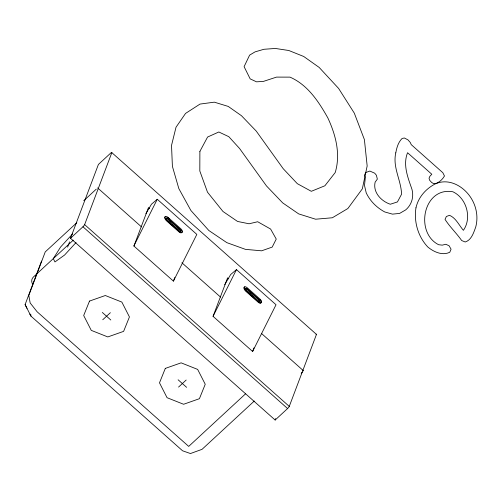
<?xml version="1.0" encoding="UTF-8"?>
<svg xmlns="http://www.w3.org/2000/svg" width="502" height="502" viewBox="0 0 502 502"><rect width="100%" height="100%" fill="white"/><g stroke="black" fill="none" stroke-linecap="round" stroke-linejoin="round"><path stroke-width="0.75" d="M27.008 308.36L25.1 304.595L41.547 261.071M70.512 238.268L98.405 164.455L110.848 152.953A2.548 0.496 -48.4 0 1 111.833 152.639L316.473 334.407L289.271 406.388A2.548 0.496 -48.4 0 1 287.59 408.54L275.152 420.036L70.512 238.268L82.949 226.772A2.548 0.496 -48.4 0 0 84.631 224.62L111.833 152.639M67.588 247.109L69.577 241.857M133.927 246.049L148.473 207.564L149.634 208.594M180.908 230.449L180.419 231.221L180.908 230.449A0.828 0.37 47.2 0 0 180.444 229.539L167.913 218.408A1.638 0.728 47.2 0 0 166.426 218.081A1.638 0.728 47.2 0 0 167.348 219.895L179.471 230.663A1.381 0.615 47.2 0 0 180.726 230.939M165.604 216.663A3.489 1.55 47.2 0 0 164.775 218.125A3.489 1.55 47.2 0 0 166.727 221.012L178.85 231.786A3.232 1.437 47.2 0 0 181.774 232.426L181.956 231.943A2.679 1.186 47.2 0 0 182 231.478M182.082 232.144L182.264 231.654A2.679 1.186 47.2 0 0 180.758 228.699L168.226 217.567A3.489 1.55 47.2 0 0 165.07 216.877A3.489 1.55 47.2 0 0 167.034 220.729L179.158 231.504A3.232 1.437 47.2 0 0 182.082 232.144L181.774 232.426M173.422 281.133L196.834 234.409L157.27 199.269L133.858 245.986L173.422 281.133L174.796 277.499M224.714 284.64L230.675 274.538L236.467 269.612L276.031 304.752L252.619 351.475L213.055 316.335L227.601 277.844L228.761 278.88M260.105 300.798L259.616 301.564L260.105 300.798A0.828 0.37 47.2 0 0 259.641 299.882L247.109 288.75A1.638 0.728 47.2 0 0 245.622 288.43A1.638 0.728 47.2 0 0 246.545 290.238L258.668 301.005A1.381 0.615 47.2 0 0 259.923 301.282M244.8 287.012A3.489 1.55 47.2 0 0 243.972 288.474A3.489 1.55 47.2 0 0 245.924 291.361L258.047 302.129A3.232 1.437 47.2 0 0 260.971 302.769L261.153 302.286A2.679 1.186 47.2 0 0 261.203 301.827M261.278 302.486L261.46 302.003A2.679 1.186 47.2 0 0 259.954 299.048L247.423 287.916A3.489 1.55 47.2 0 0 244.267 287.226A3.489 1.55 47.2 0 0 246.231 291.078L258.354 301.846A3.232 1.437 47.2 0 0 261.278 302.486L260.971 302.769M252.619 351.475L253.993 347.842M275.152 420.036L275.705 418.574M213.055 316.335L236.467 269.612M145.913 213.62L151.478 204.195L157.27 199.269M72.57 233.938L60.585 247.028L53.287 258.624L54.95 261.937L64.601 255.029L76.059 242.51M83.746 200.731L96.271 189.147M76.806 222.719L45.243 251.904L28.796 295.427L30.176 302.982L37.092 311.742L188.702 446.403L245.516 393.869M73.254 240.169L33.446 276.972A6.978 6.099 20.7 0 0 32.806 284.439M168.226 217.567L167.919 217.849L169.632 219.368M166.513 218.132A1.638 0.728 47.2 0 1 167.605 218.69L167.913 218.408M180.601 230.738A0.828 0.37 47.2 0 0 180.136 229.822L180.444 229.539M102.753 319.749L110.371 312.702M245.384 289.353A1.638 0.728 47.2 0 1 245.578 288.487A1.638 0.728 47.2 0 1 246.802 289.033L247.109 288.75M246.545 290.238L246.237 290.52A1.638 0.728 47.2 0 1 245.585 289.754M259.798 301.081A0.828 0.37 47.2 0 0 259.333 300.165L259.641 299.882M258.668 301.005L258.367 301.288A1.381 0.615 47.2 0 0 258.687 301.539M178.555 387.08L186.173 380.033M254.282 401.042L202.055 449.328L190.459 453.544L182.571 450.79L30.967 316.135L25.1 304.595M301.2 373.237L302.336 372.183M167.605 218.69L180.136 229.822M246.802 289.033L259.333 300.165M168.195 221.2L169.927 222.737M171.659 224.281L174.545 226.841M175.706 227.87L178.015 229.922M247.969 292.057L250.856 294.624M252.01 295.647L253.748 297.19M97.614 187.911L141.52 226.91M181.912 262.784L220.554 297.102M261.529 333.504L303.679 370.94M84.631 224.62L289.271 406.388M82.949 226.772L287.59 408.54M102.314 312.451L110.81 320M178.116 379.782L186.612 387.324M31.086 315.068L29.913 314.026L30.967 316.135M316.034 334.326A2.548 0.496 -48.4 0 1 316.473 334.407M181.517 230.236A2.679 1.186 47.2 0 1 181.849 230.895M166.683 219.807A1.638 0.728 47.2 0 1 166.388 219.405M260.237 299.926A2.679 1.186 47.2 0 1 261.046 301.238M199.884 151.409L199.815 170.975L207.489 192.184L222.988 211.499L237.559 221.451L249.061 223.779L257.695 221.74L270.616 229.056L276.244 239.071L272.191 247.097L261.611 250.818L245.44 249.356L226.848 242.654L208.857 230.512L190.892 210.501L178.831 188.595L172.406 166.357L171.521 145.417L176.02 127.226L185.558 113.414L200.022 104.077L214.316 102.163L228.228 106.418L241.456 115.711L256.221 131.066L283.191 168.678L297.322 183.676L311.315 191.306L324.888 185.771L335.211 172.544C340.808 154.058 335.731 134.875 327.831 117.888C318.676 101.605 307.745 84.876 289.993 77.132L276.514 77.107L263.362 81.424L256.497 81.826L250.172 78.877L244.097 66.659L249.613 55.132L255.066 51.875L263.914 49.284L275.353 48.456L288.826 50.507L303.716 56.481L319.153 67.419L338.605 88.427L354.305 113.145L364.402 139.606L367.163 165.942L362.331 188.846L347.861 208.525L332.337 217.768L315.595 219.211L298.703 213.908L282.701 202.896L266.468 185.922L239.573 148.485L228.805 136.682L218.834 131.988L207.59 137.033L199.884 151.409M395.789 152.846C392.445 167.26 401.129 180.143 401.575 194.205L397.446 201.923L390.305 204.245C381.25 201.246 372.679 192.279 375.145 182.113L377.347 179.126L376.4 175.248L374.712 173.196L369.861 171.069L365.776 172.512L364.559 175.016L365.33 177.495L364.496 185.495L366.228 192.881A40.285 35.234 20.7 0 0 384.783 211.969L392.47 214.134L399.623 213.413L405.723 209.874A25.445 22.257 20.7 0 0 411.998 189.467C407.994 177.746 402.667 165.058 407.555 152.721L431.795 174.25L429.863 176.327L429.053 178.216L429.568 180.162L431.594 182.433L433.471 183.544L435.661 183.613C439.457 182.301 442.463 179.421 444.471 175.995L442.833 172.707L411.245 144.651L410.347 142.574L407.975 139.87L404.386 138.006L402.127 138.426C398.249 142.254 396.737 147.638 395.789 152.846M415.963 207.822C413.742 221.771 418.066 236.618 427.748 246.94L427.836 247.022C433.665 251.897 442.4 255.932 449.798 252.236L451.066 249.205L449.083 245.767L445.845 244.279L442.212 245.145L438.61 244.712C414.401 232.514 423.374 186.512 452.873 191.764C466.609 198.114 472.137 217.968 463.39 230.324C459.004 225.235 455.948 218.006 449.528 215.314L446.372 216.487L445.036 219.387C449.823 226.885 456.513 233.179 461.683 240.54L465.203 241.995C471.547 240 473.637 232.683 475.714 227.086C478.531 216.701 476.279 205.494 470.186 196.69C462.493 185.476 447.96 177.739 434.745 184.159C425.514 189.128 418.273 197.455 415.963 207.822M89.507 301.075L83.69 315.513L91.264 330.366L107.805 336.936L123.611 331.37L129.434 316.938L121.854 302.085L105.32 295.515L89.507 301.075M165.309 368.405L159.492 382.844L167.066 397.697L183.607 404.267L199.413 398.701L205.236 384.262L197.656 369.409L181.122 362.846L165.309 368.405"/></g></svg>
